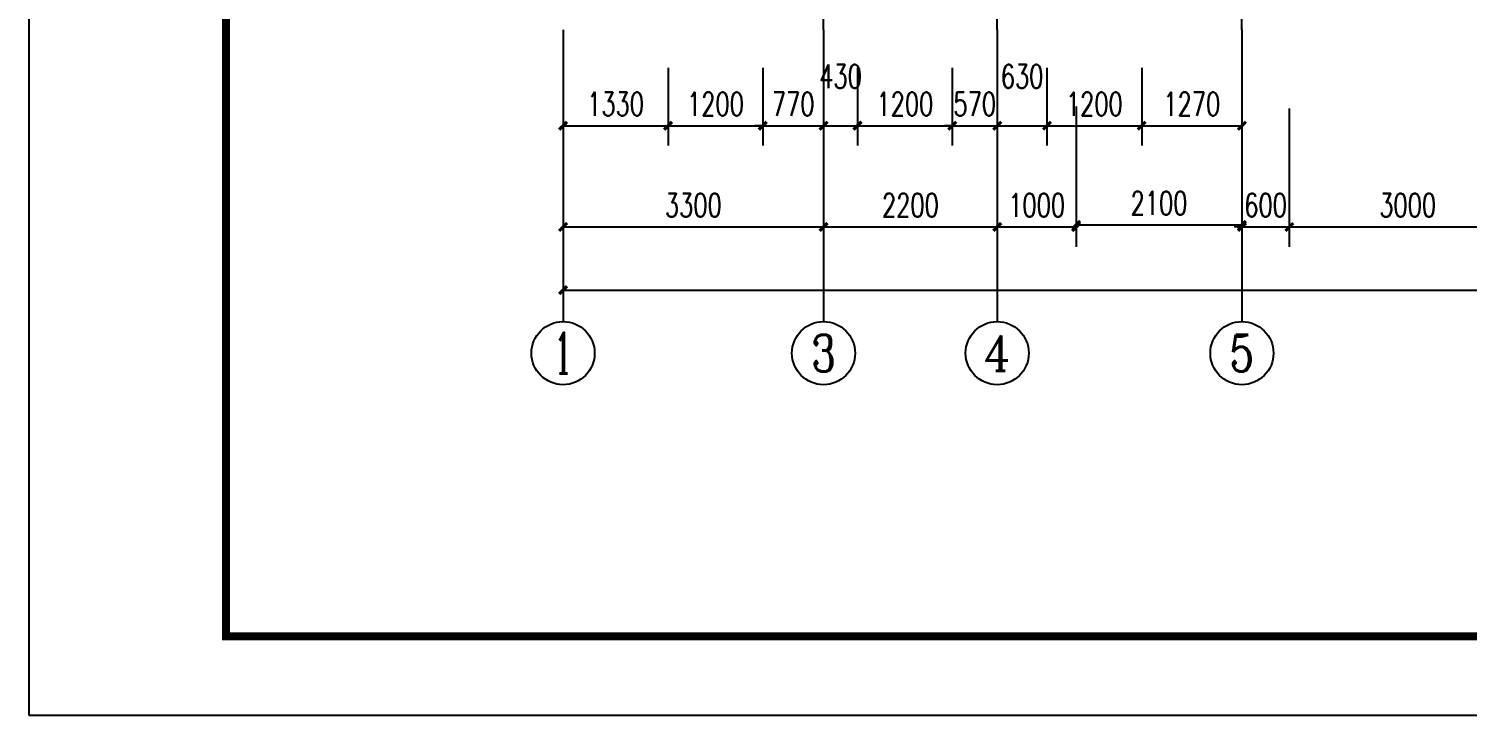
# Model space of a CAD drawing. Extents: x 1051052 to 1482120, y -981644 to -673261.
# Drawn here: x 1227178 to 1245401, y -924648 to -915948 of the extents above; entities that cross this region are included whole.
import ezdxf
from ezdxf.enums import TextEntityAlignment as Align

# ---------------------------------------------------------------- set-up
doc = ezdxf.new("R2010")
doc.units = 0
doc.header["$LTSCALE"] = 1000
doc.header["$MEASUREMENT"] = 0
doc.linetypes.add('DOTE', pattern=[2.42, 2, -0.2, 0.02, -0.2])
for name, color, linetype in [('AXIS', 3, 'Continuous'), ('AXIS_TEXT', 7, 'Continuous'), ('DOTE', 1, 'DOTE'), ('PUB_DIM', 3, 'Continuous'), ('TK', 142, 'Continuous'), ('填充', 8, 'Continuous')]:
    doc.layers.add(name, color=color, linetype=linetype)
doc.styles.add('_TCH_AXIS', font='COMPLEX', dxfattribs={"bigfont": 'GBCBIG'})
doc.styles.add('_TCH_DIM_T3', font='SIMPLEX', dxfattribs={"width": 0.705882, "bigfont": 'GBCBIG'})
doc.styles.add('COMPLEX', font='COMPLEX')
doc.dimstyles.new('_TCH_ARCH&&100', dxfattribs={"dimtxt": 297.5, "dimasz": 100, "dimexe": 250, "dimexo": 300, "dimgap": 126.25, "dimtad": 1, "dimdec": 0, "dimzin": 0, "dimdsep": 46, "dimtxsty": '_TCH_DIM_T3', "dimblk": 'ARCHTICK', "dimcen": 0.09, "dimclrt": 7, "dimazin": 2, "dimtfac": 1, "dimtdec": 0, "dimtix": 1, "dimtmove": 2, "dimatfit": 3, "dimfxl": 0, "dimtolj": 1, "dimtzin": 0, "dimarcsym": 0})

# ---------------------------------------------------------------- blocks, each defined once
blk = doc.blocks.new('_ArchTick')
at = {"color": 0, "linetype": 'ByBlock', "const_width": 0.4}
blk.add_lwpolyline([(-0.5, -0.5), (0.5, 0.5)], dxfattribs=at)
blk = doc.blocks.new('*D346')
at = {"layer": 'AXIS', "color": 0, "lineweight": -2, "transparency": 16777216}
for p, q in [((1233947, -916960), (1233947, -918710)), ((1237247, -916960), (1237247, -918710)), ((1233947, -918460), (1237247, -918460))]:
    blk.add_line(p, q, dxfattribs=at)
at = {"layer": 'Defpoints', "color": 0, "transparency": 16777216}
for p in [(1233947, -915960), (1237247, -915960), (1237247, -918460)]:
    blk.add_point(p, dxfattribs=at)
at = {"layer": 'AXIS', "color": 0, "lineweight": -2, "transparency": 16777216, "xscale": 100, "yscale": 100, "zscale": 100, "rotation": 180}
blk.add_blockref('_ArchTick', (1233947, -918460), dxfattribs=at)
at = {"layer": 'AXIS', "color": 0, "lineweight": -2, "transparency": 16777216, "xscale": 100, "yscale": 100, "zscale": 100}
blk.add_blockref('_ArchTick', (1237247, -918460), dxfattribs=at)
at = {"layer": 'AXIS', "color": 7, "transparency": 16777216, "insert": (1235597, -918185), "char_height": 297.5, "attachment_point": 5, "style": '_TCH_DIM_T3'}
blk.add_mtext('\\A1;3300', dxfattribs=at)
blk = doc.blocks.new('*D347')
at = {"layer": 'AXIS', "color": 0, "lineweight": -2, "transparency": 16777216}
for p, q in [((1237247, -916960), (1237247, -918710)), ((1239447, -916960), (1239447, -918710)), ((1237247, -918460), (1239447, -918460))]:
    blk.add_line(p, q, dxfattribs=at)
at = {"layer": 'Defpoints', "color": 0, "transparency": 16777216}
for p in [(1237247, -915960), (1239447, -915960), (1239447, -918460)]:
    blk.add_point(p, dxfattribs=at)
at = {"layer": 'AXIS', "color": 0, "lineweight": -2, "transparency": 16777216, "xscale": 100, "yscale": 100, "zscale": 100, "rotation": 180}
blk.add_blockref('_ArchTick', (1237247, -918460), dxfattribs=at)
at = {"layer": 'AXIS', "color": 0, "lineweight": -2, "transparency": 16777216, "xscale": 100, "yscale": 100, "zscale": 100}
blk.add_blockref('_ArchTick', (1239447, -918460), dxfattribs=at)
at = {"layer": 'AXIS', "color": 7, "transparency": 16777216, "insert": (1238347, -918185), "char_height": 297.5, "attachment_point": 5, "style": '_TCH_DIM_T3'}
blk.add_mtext('\\A1;2200', dxfattribs=at)
blk = doc.blocks.new('*D354')
at = {"layer": 'AXIS', "color": 0, "lineweight": -2, "transparency": 16777216}
for p, q in [((1233947, -917760), (1233947, -919510)), ((1272847, -917760), (1272847, -919510)), ((1233947, -919260), (1272847, -919260))]:
    blk.add_line(p, q, dxfattribs=at)
at = {"layer": 'Defpoints', "color": 0, "transparency": 16777216}
for p in [(1233947, -915960), (1272847, -915960), (1272847, -919260)]:
    blk.add_point(p, dxfattribs=at)
at = {"layer": 'AXIS', "color": 0, "lineweight": -2, "transparency": 16777216, "xscale": 100, "yscale": 100, "zscale": 100, "rotation": 180}
blk.add_blockref('_ArchTick', (1233947, -919260), dxfattribs=at)
at = {"layer": 'AXIS', "color": 0, "lineweight": -2, "transparency": 16777216, "xscale": 100, "yscale": 100, "zscale": 100}
blk.add_blockref('_ArchTick', (1272847, -919260), dxfattribs=at)
at = {"layer": 'AXIS', "color": 7, "transparency": 16777216, "insert": (1253397, -918985), "char_height": 297.5, "attachment_point": 5, "style": '_TCH_DIM_T3'}
blk.add_mtext('\\A1;38900', dxfattribs=at)
blk = doc.blocks.new('_AXISO')
blk.add_circle((0, 0), 0.5)
at = {"layer": 'AXIS_TEXT', "style": 'COMPLEX', "width": 1.041667}
blk.add_attdef('A', text='', height=0.56, dxfattribs=at).set_placement((-0.25, -0.28), (0.25, -0.28), align=Align.FIT)
blk = doc.blocks.new('*D376')
at = {"layer": 'AXIS', "color": 0, "lineweight": -2, "transparency": 16777216}
for p, q in [((1239447, -916960), (1239447, -918710)), ((1240447, -916960), (1240447, -918710)), ((1239447, -918460), (1240447, -918460))]:
    blk.add_line(p, q, dxfattribs=at)
at = {"layer": 'Defpoints', "color": 0, "transparency": 16777216}
for p in [(1239447, -915960), (1240447, -915960), (1240447, -918460)]:
    blk.add_point(p, dxfattribs=at)
at = {"layer": 'AXIS', "color": 0, "lineweight": -2, "transparency": 16777216, "xscale": 100, "yscale": 100, "zscale": 100, "rotation": 180}
blk.add_blockref('_ArchTick', (1239447, -918460), dxfattribs=at)
at = {"layer": 'AXIS', "color": 0, "lineweight": -2, "transparency": 16777216, "xscale": 100, "yscale": 100, "zscale": 100}
blk.add_blockref('_ArchTick', (1240447, -918460), dxfattribs=at)
at = {"layer": 'AXIS', "color": 7, "transparency": 16777216, "insert": (1239947, -918185), "char_height": 297.5, "attachment_point": 5, "style": '_TCH_DIM_T3'}
blk.add_mtext('\\A1;1000', dxfattribs=at)
blk = doc.blocks.new('*D381')
at = {"layer": 'AXIS', "color": 0, "lineweight": -2, "transparency": 16777216}
for p, q in [((1240447, -916934), (1240447, -918684)), ((1242547, -916934), (1242547, -918684)), ((1240447, -918434), (1242547, -918434))]:
    blk.add_line(p, q, dxfattribs=at)
at = {"layer": 'Defpoints', "color": 0, "transparency": 16777216}
for p in [(1240447, -915960), (1242547, -916288), (1242547, -918434)]:
    blk.add_point(p, dxfattribs=at)
at = {"layer": 'AXIS', "color": 0, "lineweight": -2, "transparency": 16777216, "xscale": 100, "yscale": 100, "zscale": 100, "rotation": 180}
blk.add_blockref('_ArchTick', (1240447, -918434), dxfattribs=at)
at = {"layer": 'AXIS', "color": 0, "lineweight": -2, "transparency": 16777216, "xscale": 100, "yscale": 100, "zscale": 100}
blk.add_blockref('_ArchTick', (1242547, -918434), dxfattribs=at)
at = {"layer": 'AXIS', "color": 7, "transparency": 16777216, "insert": (1241497, -918159), "char_height": 297.5, "attachment_point": 5, "style": '_TCH_DIM_T3'}
blk.add_mtext('\\A1;2100', dxfattribs=at)
blk = doc.blocks.new('*D378')
at = {"layer": 'AXIS', "color": 0, "lineweight": -2, "transparency": 16777216}
for p, q in [((1242547, -916960), (1242547, -918710)), ((1243147, -916960), (1243147, -918710)), ((1242547, -918460), (1242447, -918460)), ((1242547, -918460), (1243147, -918460)), ((1243147, -918460), (1243247, -918460))]:
    blk.add_line(p, q, dxfattribs=at)
at = {"layer": 'Defpoints', "color": 0, "transparency": 16777216}
for p in [(1242547, -915960), (1243147, -915960), (1243147, -918460)]:
    blk.add_point(p, dxfattribs=at)
at = {"layer": 'AXIS', "color": 0, "lineweight": -2, "transparency": 16777216, "xscale": 100, "yscale": 100, "zscale": 100}
blk.add_blockref('_ArchTick', (1242547, -918460), dxfattribs=at)
at = {"layer": 'AXIS', "color": 0, "lineweight": -2, "transparency": 16777216, "xscale": 100, "yscale": 100, "zscale": 100, "rotation": 180}
blk.add_blockref('_ArchTick', (1243147, -918460), dxfattribs=at)
at = {"layer": 'AXIS', "color": 7, "transparency": 16777216, "insert": (1242847, -918185), "char_height": 297.5, "attachment_point": 5, "style": '_TCH_DIM_T3'}
blk.add_mtext('\\A1;600', dxfattribs=at)
blk = doc.blocks.new('*D379')
at = {"layer": 'AXIS', "color": 0, "lineweight": -2, "transparency": 16777216}
for p, q in [((1243147, -916960), (1243147, -918710)), ((1246147, -916960), (1246147, -918710)), ((1243147, -918460), (1246147, -918460))]:
    blk.add_line(p, q, dxfattribs=at)
at = {"layer": 'Defpoints', "color": 0, "transparency": 16777216}
for p in [(1243147, -915960), (1246147, -915960), (1246147, -918460)]:
    blk.add_point(p, dxfattribs=at)
at = {"layer": 'AXIS', "color": 0, "lineweight": -2, "transparency": 16777216, "xscale": 100, "yscale": 100, "zscale": 100, "rotation": 180}
blk.add_blockref('_ArchTick', (1243147, -918460), dxfattribs=at)
at = {"layer": 'AXIS', "color": 0, "lineweight": -2, "transparency": 16777216, "xscale": 100, "yscale": 100, "zscale": 100}
blk.add_blockref('_ArchTick', (1246147, -918460), dxfattribs=at)
at = {"layer": 'AXIS', "color": 7, "transparency": 16777216, "insert": (1244647, -918185), "char_height": 297.5, "attachment_point": 5, "style": '_TCH_DIM_T3'}
blk.add_mtext('\\A1;3000', dxfattribs=at)
blk = doc.blocks.new('*D456')
at = {"layer": 'Defpoints', "color": 0, "transparency": 16777216}
for p in [(1233947, -916145), (1235277, -916145), (1235277, -917177)]:
    blk.add_point(p, dxfattribs=at)
at = {"layer": 'PUB_DIM', "color": 0, "lineweight": -2, "transparency": 16777216}
for p, q in [((1233947, -916445), (1233947, -917427)), ((1235277, -916445), (1235277, -917427)), ((1233947, -917177), (1235277, -917177))]:
    blk.add_line(p, q, dxfattribs=at)
at = {"layer": 'PUB_DIM', "color": 0, "lineweight": -2, "transparency": 16777216, "xscale": 100, "yscale": 100, "zscale": 100, "rotation": 180}
blk.add_blockref('_ArchTick', (1233947, -917177), dxfattribs=at)
at = {"layer": 'PUB_DIM', "color": 0, "lineweight": -2, "transparency": 16777216, "xscale": 100, "yscale": 100, "zscale": 100}
blk.add_blockref('_ArchTick', (1235277, -917177), dxfattribs=at)
at = {"layer": 'PUB_DIM', "color": 7, "transparency": 16777216, "insert": (1234612, -916902), "char_height": 297.5, "attachment_point": 5, "style": '_TCH_DIM_T3'}
blk.add_mtext('\\A1;1330', dxfattribs=at)
blk = doc.blocks.new('*D457')
at = {"layer": 'Defpoints', "color": 0, "transparency": 16777216}
for p in [(1235277, -916145), (1236477, -916145), (1236477, -917177)]:
    blk.add_point(p, dxfattribs=at)
at = {"layer": 'PUB_DIM', "color": 0, "lineweight": -2, "transparency": 16777216}
for p, q in [((1235277, -916445), (1235277, -917427)), ((1236477, -916445), (1236477, -917427)), ((1235277, -917177), (1236477, -917177))]:
    blk.add_line(p, q, dxfattribs=at)
at = {"layer": 'PUB_DIM', "color": 0, "lineweight": -2, "transparency": 16777216, "xscale": 100, "yscale": 100, "zscale": 100, "rotation": 180}
blk.add_blockref('_ArchTick', (1235277, -917177), dxfattribs=at)
at = {"layer": 'PUB_DIM', "color": 0, "lineweight": -2, "transparency": 16777216, "xscale": 100, "yscale": 100, "zscale": 100}
blk.add_blockref('_ArchTick', (1236477, -917177), dxfattribs=at)
at = {"layer": 'PUB_DIM', "color": 7, "transparency": 16777216, "insert": (1235877, -916902), "char_height": 297.5, "attachment_point": 5, "style": '_TCH_DIM_T3'}
blk.add_mtext('\\A1;1200', dxfattribs=at)
blk = doc.blocks.new('*D458')
at = {"layer": 'Defpoints', "color": 0, "transparency": 16777216}
for p in [(1236477, -916145), (1237247, -916145), (1237247, -917177)]:
    blk.add_point(p, dxfattribs=at)
at = {"layer": 'PUB_DIM', "color": 0, "lineweight": -2, "transparency": 16777216}
for p, q in [((1236477, -916445), (1236477, -917427)), ((1237247, -916445), (1237247, -917427)), ((1236477, -917177), (1236377, -917177)), ((1236477, -917177), (1237247, -917177)), ((1237247, -917177), (1237347, -917177))]:
    blk.add_line(p, q, dxfattribs=at)
at = {"layer": 'PUB_DIM', "color": 0, "lineweight": -2, "transparency": 16777216, "xscale": 100, "yscale": 100, "zscale": 100}
blk.add_blockref('_ArchTick', (1236477, -917177), dxfattribs=at)
at = {"layer": 'PUB_DIM', "color": 0, "lineweight": -2, "transparency": 16777216, "xscale": 100, "yscale": 100, "zscale": 100, "rotation": 180}
blk.add_blockref('_ArchTick', (1237247, -917177), dxfattribs=at)
at = {"layer": 'PUB_DIM', "color": 7, "transparency": 16777216, "insert": (1236862, -916902), "char_height": 297.5, "attachment_point": 5, "style": '_TCH_DIM_T3'}
blk.add_mtext('\\A1;770', dxfattribs=at)
blk = doc.blocks.new('*D459')
at = {"layer": 'Defpoints', "color": 0, "transparency": 16777216}
for p in [(1237247, -916145), (1237677, -916145), (1237677, -917177)]:
    blk.add_point(p, dxfattribs=at)
at = {"layer": 'PUB_DIM', "color": 0, "lineweight": -2, "transparency": 16777216}
for p, q in [((1237247, -916445), (1237247, -917427)), ((1237677, -916445), (1237677, -917427)), ((1237247, -917177), (1237677, -917177))]:
    blk.add_line(p, q, dxfattribs=at)
at = {"layer": 'PUB_DIM', "color": 0, "lineweight": -2, "transparency": 16777216, "xscale": 100, "yscale": 100, "zscale": 100, "rotation": 180}
blk.add_blockref('_ArchTick', (1237247, -917177), dxfattribs=at)
at = {"layer": 'PUB_DIM', "color": 0, "lineweight": -2, "transparency": 16777216, "xscale": 100, "yscale": 100, "zscale": 100}
blk.add_blockref('_ArchTick', (1237677, -917177), dxfattribs=at)
at = {"layer": 'PUB_DIM', "color": 7, "transparency": 16777216, "insert": (1237462, -916552), "char_height": 297.5, "attachment_point": 5, "style": '_TCH_DIM_T3'}
blk.add_mtext('\\A1;430', dxfattribs=at)
blk = doc.blocks.new('*D460')
at = {"layer": 'Defpoints', "color": 0, "transparency": 16777216}
for p in [(1237677, -916145), (1238877, -916145), (1238877, -917177)]:
    blk.add_point(p, dxfattribs=at)
at = {"layer": 'PUB_DIM', "color": 0, "lineweight": -2, "transparency": 16777216}
for p, q in [((1237677, -916445), (1237677, -917427)), ((1238877, -916445), (1238877, -917427)), ((1237677, -917177), (1238877, -917177))]:
    blk.add_line(p, q, dxfattribs=at)
at = {"layer": 'PUB_DIM', "color": 0, "lineweight": -2, "transparency": 16777216, "xscale": 100, "yscale": 100, "zscale": 100, "rotation": 180}
blk.add_blockref('_ArchTick', (1237677, -917177), dxfattribs=at)
at = {"layer": 'PUB_DIM', "color": 0, "lineweight": -2, "transparency": 16777216, "xscale": 100, "yscale": 100, "zscale": 100}
blk.add_blockref('_ArchTick', (1238877, -917177), dxfattribs=at)
at = {"layer": 'PUB_DIM', "color": 7, "transparency": 16777216, "insert": (1238277, -916902), "char_height": 297.5, "attachment_point": 5, "style": '_TCH_DIM_T3'}
blk.add_mtext('\\A1;1200', dxfattribs=at)
blk = doc.blocks.new('*D461')
at = {"layer": 'Defpoints', "color": 0, "transparency": 16777216}
for p in [(1238877, -916145), (1239447, -916145), (1239447, -917177)]:
    blk.add_point(p, dxfattribs=at)
at = {"layer": 'PUB_DIM', "color": 0, "lineweight": -2, "transparency": 16777216}
for p, q in [((1238877, -916445), (1238877, -917427)), ((1239447, -916445), (1239447, -917427)), ((1238877, -917177), (1238777, -917177)), ((1238877, -917177), (1239447, -917177)), ((1239447, -917177), (1239547, -917177))]:
    blk.add_line(p, q, dxfattribs=at)
at = {"layer": 'PUB_DIM', "color": 0, "lineweight": -2, "transparency": 16777216, "xscale": 100, "yscale": 100, "zscale": 100}
blk.add_blockref('_ArchTick', (1238877, -917177), dxfattribs=at)
at = {"layer": 'PUB_DIM', "color": 0, "lineweight": -2, "transparency": 16777216, "xscale": 100, "yscale": 100, "zscale": 100, "rotation": 180}
blk.add_blockref('_ArchTick', (1239447, -917177), dxfattribs=at)
at = {"layer": 'PUB_DIM', "color": 7, "transparency": 16777216, "insert": (1239162, -916902), "char_height": 297.5, "attachment_point": 5, "style": '_TCH_DIM_T3'}
blk.add_mtext('\\A1;570', dxfattribs=at)
blk = doc.blocks.new('*D462')
at = {"layer": 'Defpoints', "color": 0, "transparency": 16777216}
for p in [(1239447, -916145), (1240077, -916145), (1240077, -917177)]:
    blk.add_point(p, dxfattribs=at)
at = {"layer": 'PUB_DIM', "color": 0, "lineweight": -2, "transparency": 16777216}
for p, q in [((1239447, -916445), (1239447, -917427)), ((1240077, -916445), (1240077, -917427)), ((1239447, -917177), (1240077, -917177))]:
    blk.add_line(p, q, dxfattribs=at)
at = {"layer": 'PUB_DIM', "color": 0, "lineweight": -2, "transparency": 16777216, "xscale": 100, "yscale": 100, "zscale": 100, "rotation": 180}
blk.add_blockref('_ArchTick', (1239447, -917177), dxfattribs=at)
at = {"layer": 'PUB_DIM', "color": 0, "lineweight": -2, "transparency": 16777216, "xscale": 100, "yscale": 100, "zscale": 100}
blk.add_blockref('_ArchTick', (1240077, -917177), dxfattribs=at)
at = {"layer": 'PUB_DIM', "color": 7, "transparency": 16777216, "insert": (1239762, -916552), "char_height": 297.5, "attachment_point": 5, "style": '_TCH_DIM_T3'}
blk.add_mtext('\\A1;630', dxfattribs=at)
blk = doc.blocks.new('*D463')
at = {"layer": 'Defpoints', "color": 0, "transparency": 16777216}
for p in [(1240077, -916145), (1241277, -916145), (1241277, -917177)]:
    blk.add_point(p, dxfattribs=at)
at = {"layer": 'PUB_DIM', "color": 0, "lineweight": -2, "transparency": 16777216}
for p, q in [((1240077, -916445), (1240077, -917427)), ((1241277, -916445), (1241277, -917427)), ((1240077, -917177), (1241277, -917177))]:
    blk.add_line(p, q, dxfattribs=at)
at = {"layer": 'PUB_DIM', "color": 0, "lineweight": -2, "transparency": 16777216, "xscale": 100, "yscale": 100, "zscale": 100, "rotation": 180}
blk.add_blockref('_ArchTick', (1240077, -917177), dxfattribs=at)
at = {"layer": 'PUB_DIM', "color": 0, "lineweight": -2, "transparency": 16777216, "xscale": 100, "yscale": 100, "zscale": 100}
blk.add_blockref('_ArchTick', (1241277, -917177), dxfattribs=at)
at = {"layer": 'PUB_DIM', "color": 7, "transparency": 16777216, "insert": (1240677, -916902), "char_height": 297.5, "attachment_point": 5, "style": '_TCH_DIM_T3'}
blk.add_mtext('\\A1;1200', dxfattribs=at)
blk = doc.blocks.new('*D464')
at = {"layer": 'Defpoints', "color": 0, "transparency": 16777216}
for p in [(1241277, -916145), (1242547, -916145), (1242547, -917177)]:
    blk.add_point(p, dxfattribs=at)
at = {"layer": 'PUB_DIM', "color": 0, "lineweight": -2, "transparency": 16777216}
for p, q in [((1241277, -916445), (1241277, -917427)), ((1242547, -916445), (1242547, -917427)), ((1241277, -917177), (1242547, -917177))]:
    blk.add_line(p, q, dxfattribs=at)
at = {"layer": 'PUB_DIM', "color": 0, "lineweight": -2, "transparency": 16777216, "xscale": 100, "yscale": 100, "zscale": 100, "rotation": 180}
blk.add_blockref('_ArchTick', (1241277, -917177), dxfattribs=at)
at = {"layer": 'PUB_DIM', "color": 0, "lineweight": -2, "transparency": 16777216, "xscale": 100, "yscale": 100, "zscale": 100}
blk.add_blockref('_ArchTick', (1242547, -917177), dxfattribs=at)
at = {"layer": 'PUB_DIM', "color": 7, "transparency": 16777216, "insert": (1241912, -916902), "char_height": 297.5, "attachment_point": 5, "style": '_TCH_DIM_T3'}
blk.add_mtext('\\A1;1270', dxfattribs=at)
blk = doc.blocks.new('A2K')
at = {"layer": 'TK'}
blk.add_lwpolyline([(0, 0), (59400, 0), (59400, 42000), (0, 42000)], close=True, dxfattribs=at)
at = {"layer": 'TK', "const_width": 100}
blk.add_lwpolyline([(2500, 1000), (58400, 1000), (58400, 41000), (2500, 41000)], close=True, dxfattribs=at)

msp = doc.modelspace()

# ---------------------------------------------------------------- linework, layer by layer
at = {"layer": 'AXIS'}
for p, q in [((1233946.766, -915960.357), (1233946.766, -919659.017)), ((1237246.766, -915960.357), (1237246.766, -919659.017)), ((1239446.766, -915960.357), (1239446.766, -919659.017)), ((1242546.766, -915960.357), (1242546.766, -919659.017))]:
    msp.add_line(p, q, dxfattribs=at)
at = {"layer": 'DOTE'}
for p, q in [((1242546.766, -915960.357), (1242546.766, -888560.357)), ((1239446.766, -915960.357), (1239446.766, -907439.464)), ((1237246.766, -915960.357), (1237246.766, -910171.027))]:
    msp.add_line(p, q, dxfattribs=at)

# ---------------------------------------------------------------- block references
at = {"layer": 'AXIS'}
ref = msp.add_blockref('_AXISO', (1233946.766, -920059.017), dxfattribs=dict(at, xscale=800, yscale=800, zscale=800))
ref.add_attrib('A', '1', dxfattribs={"layer": 'AXIS_TEXT', "height": 514.721, "style": '_TCH_AXIS'}).set_placement((1233836.468, -920316.378), (1234057.063, -920316.378), align=Align.FIT)
ref = msp.add_blockref('_AXISO', (1237246.766, -920059.017), dxfattribs=dict(at, xscale=800, yscale=800, zscale=800))
ref.add_attrib('A', '3', dxfattribs={"layer": 'AXIS_TEXT', "height": 465.948, "style": '_TCH_AXIS'}).set_placement((1237091.449, -920291.991), (1237402.082, -920291.991), align=Align.FIT)
ref = msp.add_blockref('_AXISO', (1239446.766, -920059.017), dxfattribs=dict(at, xscale=800, yscale=800, zscale=800))
ref.add_attrib('A', '4', dxfattribs={"layer": 'AXIS_TEXT', "height": 445.442, "style": '_TCH_AXIS'}).set_placement((1239277.073, -920281.738), (1239616.458, -920281.738), align=Align.FIT)
ref = msp.add_blockref('_AXISO', (1242546.766, -920059.017), dxfattribs=dict(at, xscale=800, yscale=800, zscale=800))
ref.add_attrib('A', '5', dxfattribs={"layer": 'AXIS_TEXT', "height": 465.948, "style": '_TCH_AXIS'}).set_placement((1242391.449, -920291.991), (1242702.082, -920291.991), align=Align.FIT)
at = {"layer": '填充'}
msp.add_blockref('A2K', (1227177.895, -924648.121), dxfattribs=at)

# ---------------------------------------------------------------- dimensions: what is measured, and where the dimension line sits
at = {"layer": 'AXIS'}
for p1, p2, distance, picture, middle in [((1233946.766, -915960.357), (1237246.766, -915960.357), -2500, '*D346', (1235596.766, -918185.357)), ((1233946.766, -915960.357), (1272846.766, -915960.357), -3300, '*D354', (1253396.766, -918985.357)), ((1237246.766, -915960.357), (1239446.766, -915960.357), -2500, '*D347', (1238346.766, -918185.357))]:
    dim = msp.add_aligned_dim(p1=p1, p2=p2, distance=distance, dimstyle='_TCH_ARCH&&100', dxfattribs=at)
    dim.commit()
    dim.dimension.update_dxf_attribs({"geometry": picture, "text_midpoint": middle})
for base, p1, p2, picture, middle in [((1240446.766, -918460.357), (1239446.766, -915960.357), (1240446.766, -915960.357), '*D376', (1239946.766, -918185.357)), ((1242546.766, -918433.641), (1240446.766, -915960.357), (1242546.766, -916288.27), '*D381', (1241496.766, -918158.641)), ((1243146.766, -918460.357), (1242546.766, -915960.357), (1243146.766, -915960.357), '*D378', (1242846.766, -918185.357)), ((1246146.766, -918460.357), (1243146.766, -915960.357), (1246146.766, -915960.357), '*D379', (1244646.766, -918185.357))]:
    dim = msp.add_linear_dim(base=base, p1=p1, p2=p2, angle=180, dimstyle='_TCH_ARCH&&100', dxfattribs=at)
    dim.commit()
    dim.dimension.update_dxf_attribs({"geometry": picture, "text_midpoint": middle})
at = {"layer": 'PUB_DIM'}
for p1, p2, picture, middle in [((1233946.766, -916144.798), (1235276.795, -916144.798), '*D456', (1234611.78, -916901.887)), ((1235276.795, -916144.798), (1236476.795, -916144.798), '*D457', (1235876.795, -916901.887)), ((1236476.795, -916144.798), (1237246.766, -916144.798), '*D458', (1236861.78, -916901.887)), ((1237676.795, -916144.798), (1238876.795, -916144.798), '*D460', (1238276.795, -916901.887)), ((1238876.795, -916144.798), (1239446.766, -916144.798), '*D461', (1239161.78, -916901.887)), ((1240076.795, -916144.798), (1241276.795, -916144.798), '*D463', (1240676.795, -916901.887)), ((1241276.795, -916144.798), (1242546.766, -916144.798), '*D464', (1241911.78, -916901.887))]:
    dim = msp.add_aligned_dim(p1=p1, p2=p2, distance=-1032.089, dimstyle='_TCH_ARCH&&100', dxfattribs=at)
    dim.commit()
    dim.dimension.update_dxf_attribs({"geometry": picture, "text_midpoint": middle})
for base, p1, p2, picture, middle in [((1237676.795, -917176.887), (1237246.766, -916144.798), (1237676.795, -916144.798), '*D459', (1237461.78, -916551.887)), ((1240076.795, -917176.887), (1239446.766, -916144.798), (1240076.795, -916144.798), '*D462', (1239761.78, -916551.887))]:
    dim = msp.add_linear_dim(base=base, p1=p1, p2=p2, angle=0, dimstyle='_TCH_ARCH&&100', dxfattribs=at)
    dim.commit()
    dim.dimension.update_dxf_attribs({"geometry": picture, "text_midpoint": middle, "dimtype": 129})

doc.saveas('drawing.dxf')
